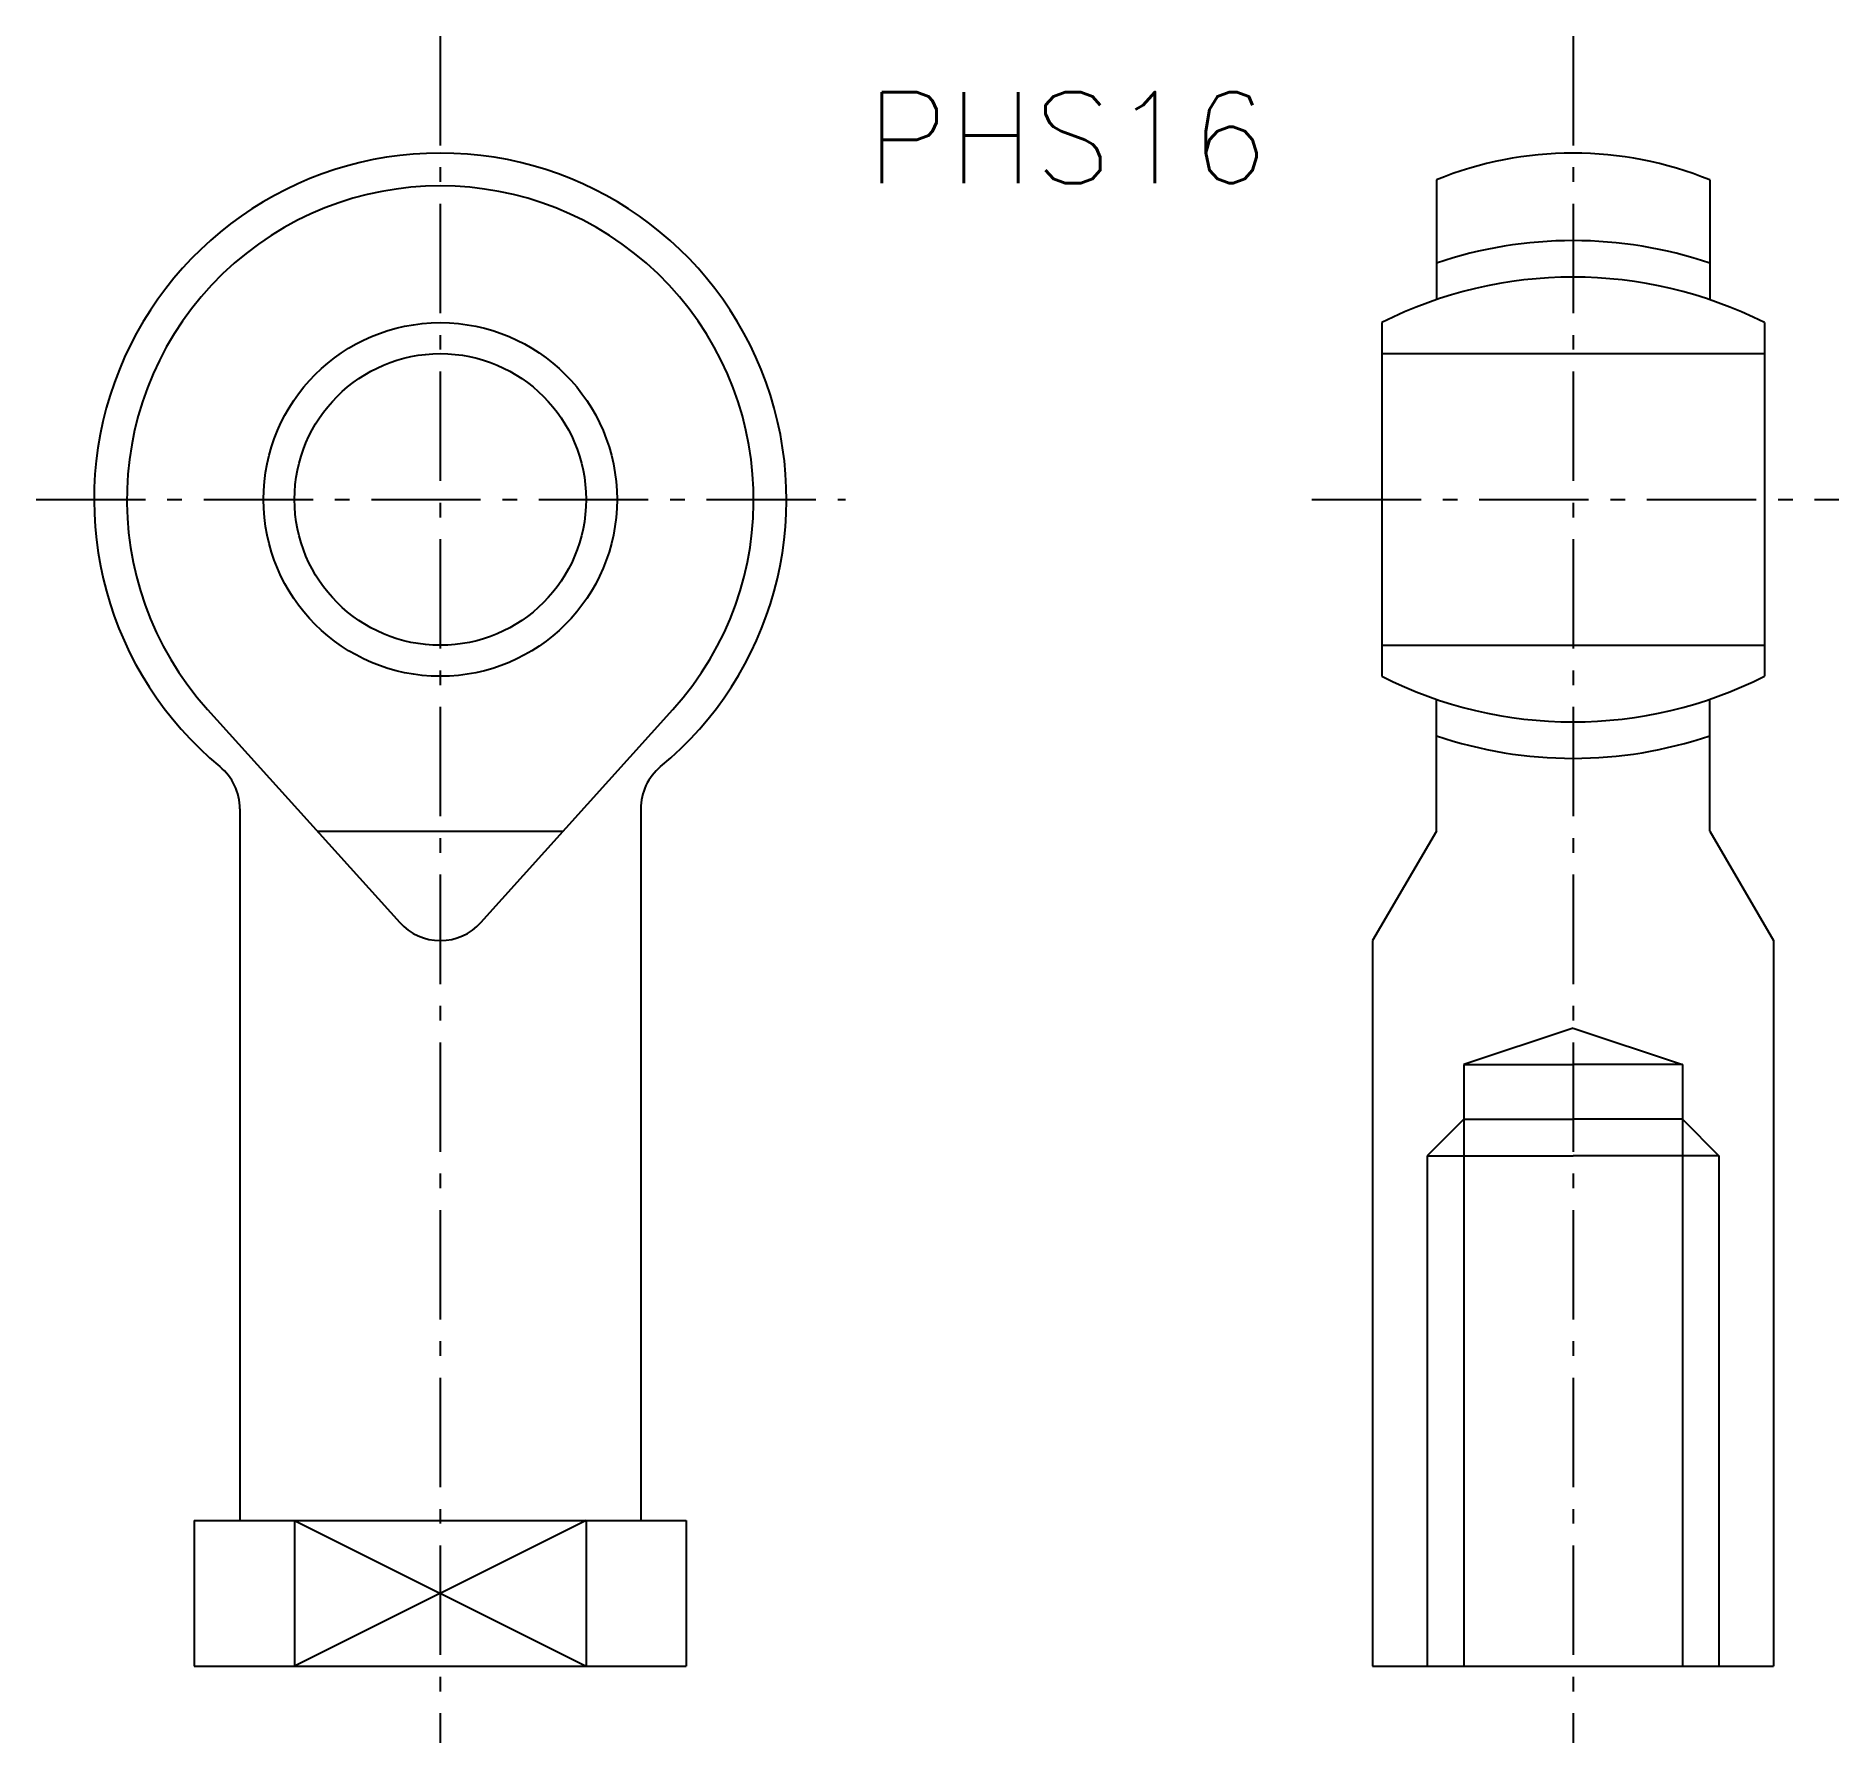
# Model space of a CAD drawing. Extents: x 117.5 to 216.5, y 112.6 to 206.3.
import ezdxf

# ---------------------------------------------------------------- set-up
doc = ezdxf.new("R2010")
doc.units = 0
doc.header["$MEASUREMENT"] = 0
doc.linetypes.add('SCENTER', pattern=[9.2, 6, -1.2, 0.8, -1.2])
doc.layers.get('0').update_dxf_attribs({"linetype": 'CONTINUOUS'})
doc.layers.add('CON', color=2, linetype='CONTINUOUS')
doc.layers.add('SCEN', color=1, linetype='SCENTER')
doc.styles.get("Standard").update_dxf_attribs({"font": 'txt.shx', "bigfont": 'chineset.shx'})

msp = doc.modelspace()

# ---------------------------------------------------------------- linework, layer by layer
for p, q in [((195.86, 146.851), (193.86, 144.851)), ((195.86, 146.851), (201.86, 146.851)), ((207.86, 146.851), (201.86, 146.851)), ((207.86, 146.851), (209.86, 144.851)), ((193.86, 144.851), (193.86, 116.851)), ((193.86, 144.851), (201.86, 144.851)), ((209.86, 144.851), (201.86, 144.851)), ((209.86, 144.851), (209.86, 116.851)), ((147.693, 124.851), (131.693, 116.851)), ((131.693, 124.851), (147.693, 116.851))]:
    msp.add_line(p, q)
at = {"layer": 'CON'}
for p, q in [((194.36, 198.381), (194.36, 191.811)), ((209.36, 198.381), (209.36, 191.811)), ((191.36, 190.551), (191.36, 171.151)), ((212.36, 190.551), (212.36, 171.151)), ((191.36, 188.851), (212.36, 188.851)), ((191.36, 172.851), (212.36, 172.851)), ((126.921, 169.33), (137.465, 157.642)), ((141.92, 157.642), (152.464, 169.33)), ((194.36, 162.651), (194.36, 169.891)), ((209.36, 162.651), (209.36, 169.891)), ((128.693, 163.88), (128.693, 124.851)), ((150.693, 163.88), (150.693, 124.851)), ((132.946, 162.651), (146.439, 162.651)), ((194.36, 162.651), (190.86, 156.651)), ((209.36, 162.651), (212.86, 156.651)), ((190.86, 156.651), (190.86, 116.851)), ((212.86, 156.651), (212.86, 116.851)), ((201.86, 151.851), (195.86, 149.851)), ((201.86, 151.851), (207.86, 149.851)), ((195.86, 149.851), (195.86, 116.851)), ((195.86, 149.851), (201.86, 149.851)), ((207.86, 149.851), (201.86, 149.851)), ((207.86, 149.851), (207.86, 116.851)), ((126.193, 124.851), (153.193, 124.851)), ((126.193, 124.851), (126.193, 116.851)), ((131.693, 124.851), (131.693, 116.851)), ((147.693, 124.851), (147.693, 116.851)), ((153.193, 124.851), (153.193, 116.851)), ((126.193, 116.851), (153.193, 116.851)), ((190.86, 116.851), (212.86, 116.851))]:
    msp.add_line(p, q, dxfattribs=at)
for radius in [9.7, 8]:
    msp.add_circle((139.693, 180.851), radius, dxfattribs=at)
for centre, radius, start, end in [((139.693, 180.851), 19, 309.5212, 230.4788), ((201.86, 179.988), 19.862, 67.81515, 112.18485), ((139.693, 180.851), 17.2, 317.9475, 222.0525), ((201.86, 171.751), 23.3, 71.22283, 108.77717), ((201.86, 169.751), 23.3, 63.215, 116.785), ((201.86, 191.951), 23.3, 243.215, 296.785), ((201.86, 189.951), 23.3, 251.22283, 288.77717), ((125.693, 163.88), 3, 0, 50.4788), ((153.693, 163.88), 3, 129.5212, 180), ((139.693, 159.651), 3, 222.0525, 317.9475)]:
    msp.add_arc(centre, radius, start, end, dxfattribs=at)
at = {"layer": 'SCEN'}
for p, q in [((139.693, 206.271), (139.693, 112.641)), ((201.86, 206.271), (201.86, 112.641)), ((117.509, 180.851), (161.94, 180.851)), ((187.517, 180.851), (216.453, 180.851))]:
    msp.add_line(p, q, dxfattribs=at)

# ---------------------------------------------------------------- texts
at = {"layer": 'CON', "insert": (163.06, 203.195), "char_height": 5, "width": 19.6, "attachment_point": 1}
msp.add_mtext('PHS16', dxfattribs=at)

doc.saveas('drawing.dxf')
